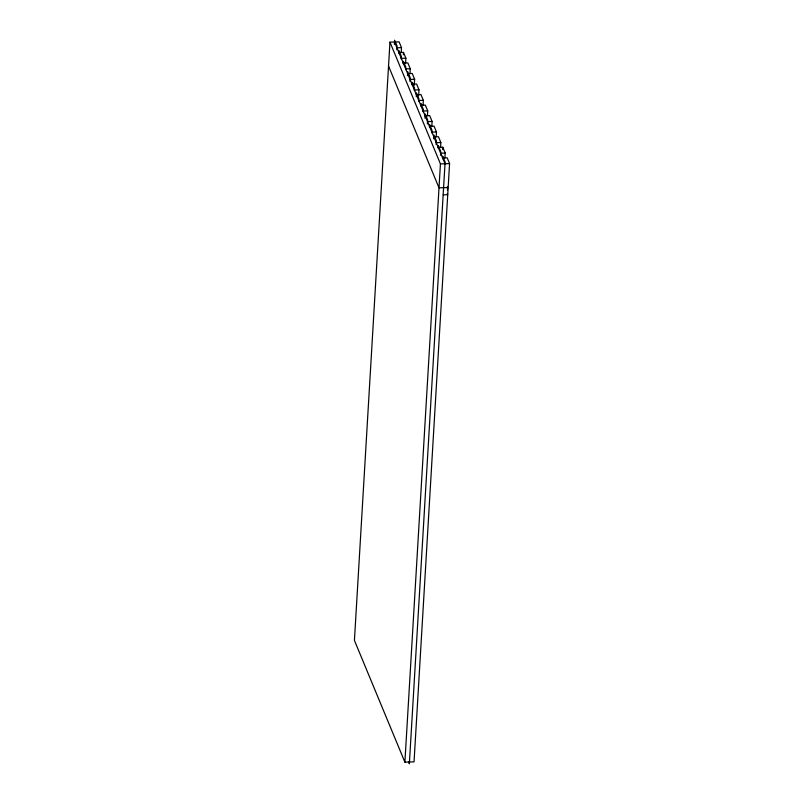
<?xml version="1.0" encoding="UTF-8"?>
<svg xmlns="http://www.w3.org/2000/svg" width="804" height="804" viewBox="0 0 804 804"><rect width="100%" height="100%" fill="white"/><g stroke="black" fill="none" stroke-linecap="round" stroke-linejoin="round"><path stroke-width="1.21" d="M401.226 52.441L401.508 47.657L399.106 41.858L389.96 42.15L354.423 640.406L404.894 762.152L414.04 761.86L449.577 163.604L447.175 157.805L442.602 157.946M394.392 44.391L394.643 40.2L397.045 46.009L396.824 49.758M398.864 53.245L399.015 50.742L401.417 56.551L401.266 59.054M403.337 54.793L403.477 52.401L398.905 52.541M403.236 63.787L403.377 61.285L405.789 67.094L405.638 69.596M405.598 62.983L405.879 58.189L403.477 52.401M407.527 75.576L407.749 71.817L410.161 77.626L409.939 81.385M409.97 73.516L410.251 68.732L407.849 62.933L403.276 63.084M411.97 84.862L412.12 82.36L414.532 88.169L414.382 90.671M414.261 85.254L414.623 79.274L412.221 73.476L407.648 73.626M416.271 96.661L416.492 92.902L418.894 98.711L418.753 101.214M418.633 95.797L418.995 89.817L416.593 84.018L412.02 84.159M420.713 105.947L420.864 103.445L423.266 109.254L423.115 111.756M423.075 105.143L423.356 100.359L420.954 94.56L416.382 94.701M424.984 118.178L425.226 113.987L427.638 119.796L427.386 123.977M427.447 115.686L427.728 110.892L425.326 105.103L420.753 105.244M429.447 127.032L429.597 124.53L432.009 130.338L431.859 132.841M431.818 126.228L432.1 121.434L429.698 115.635L425.125 115.786M433.748 138.821L433.969 135.062L436.381 140.871L436.15 144.63M436.19 136.76L436.471 131.977L434.07 126.178L429.497 126.328M438.19 148.107L438.341 145.604L440.743 151.413L440.522 155.172M440.552 147.303L440.843 142.519L438.441 136.72L433.869 136.871M404.894 762.152L440.431 163.895L389.96 42.15M442.662 149.655L442.803 147.263L438.23 147.403M442.562 158.649L442.713 156.147L445.114 161.956L409.357 763.8L408.553 761.87M444.924 157.845L445.205 153.061L442.803 147.263M396.935 47.798L401.508 47.657M401.307 58.34L405.879 58.189M405.678 68.883L410.251 68.732M410.05 79.415L414.623 79.274M414.422 89.958L418.995 89.817M418.783 100.5L423.356 100.359M423.155 111.042L427.728 110.892M427.527 121.585L432.1 121.434M431.899 132.127L436.471 131.977M436.27 142.66L440.843 142.519M440.642 153.202L445.205 153.061M440.431 163.895L449.577 163.604M448.16 187.533L439.014 187.824L388.543 66.079M443.155 194.859L447.727 194.709L447.255 193.553M394.533 41.999L445.004 163.745M447.406 186.91A3.99 0.744 88.2 0 1 447.466 189.965"/></g></svg>
